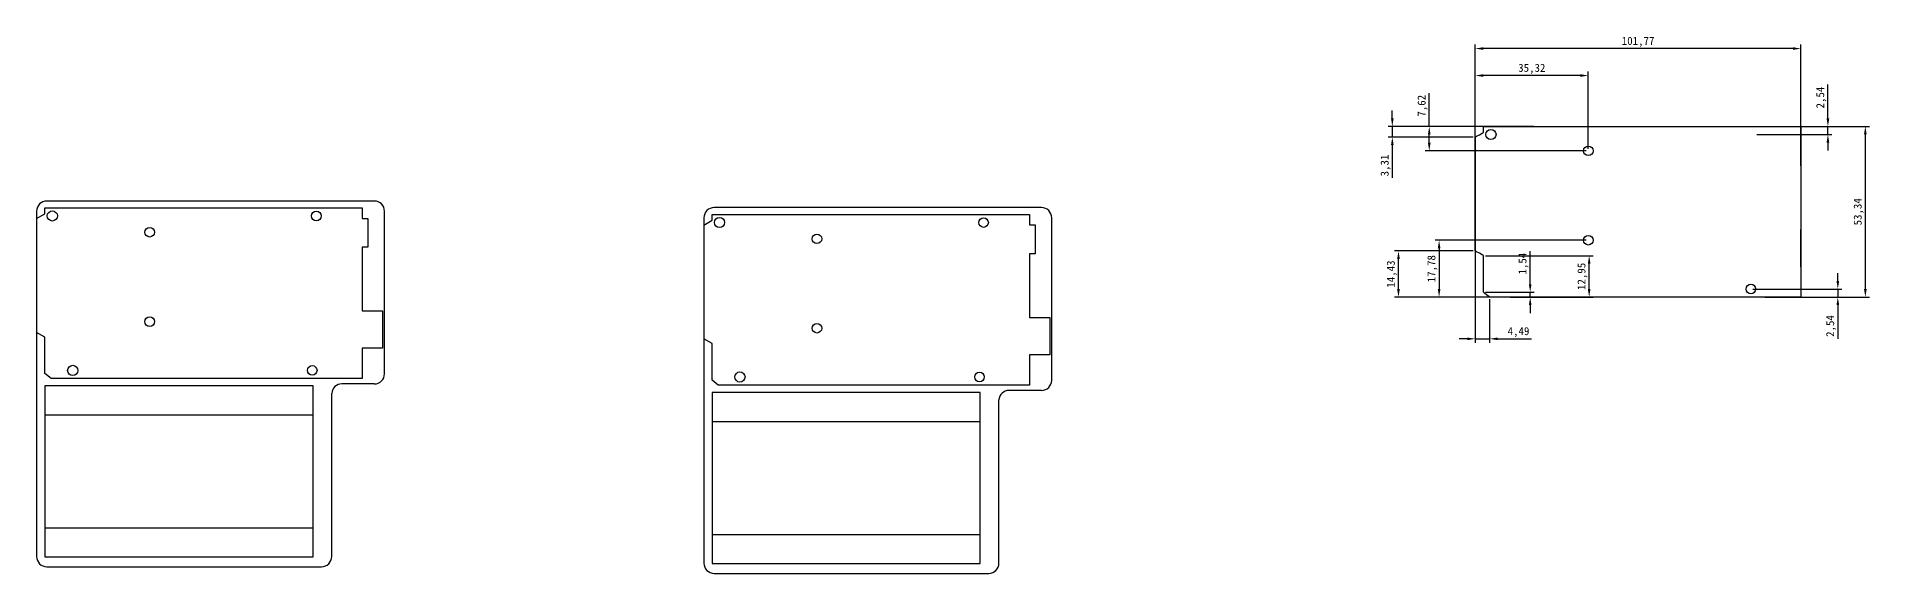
# Model space of a CAD drawing. Header units: millimetres. Extents: x 1149 to 2396, y 365 to 532.
# Drawn here: x 1149 to 1721, y 365 to 532 of the extents above; entities that cross this region are included whole.
import ezdxf

# ---------------------------------------------------------------- set-up
doc = ezdxf.new("R2010")
doc.units = ezdxf.units.MM
doc.layers.add('Layer 1', color=7, linetype='Continuous')
doc.styles.get("Standard").update_dxf_attribs({"font": ''})
doc.styles.get('Standard').set_extended_font_data('SimSun')
doc.dimstyles.new('ISO-25', dxfattribs={"dimtxt": 2.5, "dimasz": 2.5, "dimexe": 1.25, "dimexo": 0.625, "dimtad": 1, "dimtxsty": 'Standard', "dimcen": 2.5, "dimadec": 0, "dimazin": 0, "dimtfac": 1, "dimtmove": 0, "dimatfit": 3, "dimfxl": 1, "dimarcsym": 0})

# ---------------------------------------------------------------- blocks, each defined once
blk = doc.blocks.new('*D2')
at = {"color": 0, "lineweight": -2, "transparency": 16777216}
for p, q in [((1700.48, 504.37), (1721.23, 504.37)), ((1719.98, 453.53), (1719.98, 501.87)), ((1700.48, 451.03), (1721.23, 451.03))]:
    blk.add_line(p, q, dxfattribs=at)
at = {"color": 0, "transparency": 16777216}
for points in [[(1719.56, 501.87), (1720.4, 501.87), (1719.98, 504.37)], [(1719.56, 453.53), (1720.4, 453.53), (1719.98, 451.03)]]:
    blk.add_solid(points, dxfattribs=at)
at = {"layer": 'Defpoints', "color": 0, "transparency": 16777216}
for p in [(1699.86, 504.37), (1719.98, 504.37), (1699.86, 451.03)]:
    blk.add_point(p, dxfattribs=at)
at = {"color": 0, "transparency": 16777216, "insert": (1717.9, 477.7), "char_height": 2.5, "attachment_point": 5, "rotation": 90}
blk.add_mtext('53,34', dxfattribs=at)
blk = doc.blocks.new('*D3')
at = {"color": 0, "lineweight": -2, "transparency": 16777216}
for p, q in [((1598.09, 487.17), (1598.09, 529.95)), ((1697.36, 528.7), (1600.59, 528.7)), ((1699.86, 497.2), (1699.86, 529.95))]:
    blk.add_line(p, q, dxfattribs=at)
at = {"color": 0, "transparency": 16777216}
for points in [[(1600.59, 529.12), (1600.59, 528.29), (1598.09, 528.7)], [(1697.36, 529.12), (1697.36, 528.29), (1699.86, 528.7)]]:
    blk.add_solid(points, dxfattribs=at)
at = {"layer": 'Defpoints', "color": 0, "transparency": 16777216}
for p in [(1598.09, 528.7), (1699.86, 496.57), (1598.09, 486.55)]:
    blk.add_point(p, dxfattribs=at)
at = {"color": 0, "transparency": 16777216, "insert": (1648.97, 530.79), "char_height": 2.5, "attachment_point": 5}
blk.add_mtext('101,77', dxfattribs=at)
blk = doc.blocks.new('*D4')
at = {"color": 0, "lineweight": -2, "transparency": 16777216}
for p, q in [((1598.09, 494.96), (1598.09, 521.52)), ((1633.41, 497.38), (1633.41, 521.52)), ((1630.91, 520.27), (1600.59, 520.27))]:
    blk.add_line(p, q, dxfattribs=at)
at = {"color": 0, "transparency": 16777216}
for points in [[(1600.59, 520.69), (1600.59, 519.86), (1598.09, 520.27)], [(1630.91, 520.69), (1630.91, 519.86), (1633.41, 520.27)]]:
    blk.add_solid(points, dxfattribs=at)
at = {"layer": 'Defpoints', "color": 0, "transparency": 16777216}
for p in [(1598.09, 520.27), (1598.09, 494.33), (1633.41, 496.75)]:
    blk.add_point(p, dxfattribs=at)
at = {"color": 0, "transparency": 16777216, "insert": (1615.75, 522.36), "char_height": 2.5, "attachment_point": 5}
blk.add_mtext('35,32', dxfattribs=at)
blk = doc.blocks.new('*D5')
at = {"color": 0, "lineweight": -2, "transparency": 16777216}
for p, q in [((1583.7, 504.37), (1583.7, 514.79)), ((1616.4, 504.37), (1582.45, 504.37)), ((1583.7, 499.25), (1583.7, 501.87)), ((1632.79, 496.75), (1582.45, 496.75))]:
    blk.add_line(p, q, dxfattribs=at)
at = {"color": 0, "transparency": 16777216}
for points in [[(1583.28, 501.87), (1584.12, 501.87), (1583.7, 504.37)], [(1583.28, 499.25), (1584.12, 499.25), (1583.7, 496.75)]]:
    blk.add_solid(points, dxfattribs=at)
at = {"layer": 'Defpoints', "color": 0, "transparency": 16777216}
for p in [(1583.7, 504.37), (1617.02, 504.37), (1633.41, 496.75)]:
    blk.add_point(p, dxfattribs=at)
at = {"color": 0, "transparency": 16777216, "insert": (1581.62, 510.83), "char_height": 2.5, "attachment_point": 5, "rotation": 90}
blk.add_mtext('7,62', dxfattribs=at)
blk = doc.blocks.new('*D6')
at = {"color": 0, "lineweight": -2, "transparency": 16777216}
for p, q in [((1632.79, 468.81), (1585.53, 468.81)), ((1586.78, 466.31), (1586.78, 453.53)), ((1632.79, 451.03), (1585.53, 451.03))]:
    blk.add_line(p, q, dxfattribs=at)
at = {"color": 0, "transparency": 16777216}
for points in [[(1586.37, 466.31), (1587.2, 466.31), (1586.78, 468.81)], [(1586.37, 453.53), (1587.2, 453.53), (1586.78, 451.03)]]:
    blk.add_solid(points, dxfattribs=at)
at = {"layer": 'Defpoints', "color": 0, "transparency": 16777216}
for p in [(1633.41, 468.81), (1586.78, 451.03), (1633.41, 451.03)]:
    blk.add_point(p, dxfattribs=at)
at = {"color": 0, "transparency": 16777216, "insert": (1584.7, 459.92), "char_height": 2.5, "attachment_point": 5, "rotation": 90}
blk.add_mtext('17,78', dxfattribs=at)
blk = doc.blocks.new('*D7')
at = {"color": 0, "lineweight": -2, "transparency": 16777216}
for p, q in [((1708.28, 506.87), (1708.28, 517.43)), ((1685.83, 504.37), (1709.53, 504.37)), ((1708.28, 501.83), (1708.28, 504.37)), ((1686.1, 501.83), (1709.53, 501.83)), ((1708.28, 499.33), (1708.28, 496.83))]:
    blk.add_line(p, q, dxfattribs=at)
at = {"color": 0, "transparency": 16777216}
for points in [[(1707.86, 506.87), (1708.7, 506.87), (1708.28, 504.37)], [(1707.86, 499.33), (1708.7, 499.33), (1708.28, 501.83)]]:
    blk.add_solid(points, dxfattribs=at)
at = {"layer": 'Defpoints', "color": 0, "transparency": 16777216}
for p in [(1685.21, 504.37), (1708.28, 504.37), (1685.48, 501.83)]:
    blk.add_point(p, dxfattribs=at)
at = {"color": 0, "transparency": 16777216, "insert": (1706.2, 513.4), "char_height": 2.5, "attachment_point": 5, "rotation": 90}
blk.add_mtext('2,54', dxfattribs=at)
blk = doc.blocks.new('*D8')
at = {"color": 0, "lineweight": -2, "transparency": 16777216}
for p, q in [((1711.38, 456.07), (1711.38, 458.57)), ((1684.83, 453.57), (1712.63, 453.57)), ((1711.38, 453.57), (1711.38, 451.03)), ((1688.55, 451.03), (1712.63, 451.03)), ((1711.38, 448.53), (1711.38, 437.97))]:
    blk.add_line(p, q, dxfattribs=at)
at = {"color": 0, "transparency": 16777216}
for points in [[(1710.97, 456.07), (1711.8, 456.07), (1711.38, 453.57)], [(1710.97, 448.53), (1711.8, 448.53), (1711.38, 451.03)]]:
    blk.add_solid(points, dxfattribs=at)
at = {"layer": 'Defpoints', "color": 0, "transparency": 16777216}
for p in [(1684.21, 453.57), (1687.93, 451.03), (1711.38, 451.03)]:
    blk.add_point(p, dxfattribs=at)
at = {"color": 0, "transparency": 16777216, "insert": (1709.3, 442), "char_height": 2.5, "attachment_point": 5, "rotation": 90}
blk.add_mtext('2,54', dxfattribs=at)
blk = doc.blocks.new('*D9')
at = {"color": 0, "lineweight": -2, "transparency": 16777216}
for p, q in [((1597.46, 465.46), (1572.84, 465.46)), ((1574.09, 453.53), (1574.09, 462.96)), ((1612.37, 451.03), (1572.84, 451.03))]:
    blk.add_line(p, q, dxfattribs=at)
at = {"color": 0, "transparency": 16777216}
for points in [[(1573.67, 462.96), (1574.51, 462.96), (1574.09, 465.46)], [(1573.67, 453.53), (1574.51, 453.53), (1574.09, 451.03)]]:
    blk.add_solid(points, dxfattribs=at)
at = {"layer": 'Defpoints', "color": 0, "transparency": 16777216}
for p in [(1574.09, 465.46), (1598.09, 465.46), (1612.99, 451.03)]:
    blk.add_point(p, dxfattribs=at)
at = {"color": 0, "transparency": 16777216, "insert": (1572.01, 458.25), "char_height": 2.5, "attachment_point": 5, "rotation": 90}
blk.add_mtext('14,43', dxfattribs=at)
blk = doc.blocks.new('*D10')
at = {"color": 0, "lineweight": -2, "transparency": 16777216}
for p, q in [((1615.25, 455.07), (1615.25, 465.4)), ((1601.25, 452.57), (1616.5, 452.57)), ((1615.25, 451.03), (1615.25, 452.57)), ((1610.2, 451.03), (1616.5, 451.03)), ((1615.25, 448.53), (1615.25, 446.03))]:
    blk.add_line(p, q, dxfattribs=at)
at = {"color": 0, "transparency": 16777216}
for points in [[(1614.83, 455.07), (1615.66, 455.07), (1615.25, 452.57)], [(1614.83, 448.53), (1615.66, 448.53), (1615.25, 451.03)]]:
    blk.add_solid(points, dxfattribs=at)
at = {"layer": 'Defpoints', "color": 0, "transparency": 16777216}
for p in [(1600.63, 452.57), (1615.25, 452.57), (1609.58, 451.03)]:
    blk.add_point(p, dxfattribs=at)
at = {"color": 0, "transparency": 16777216, "insert": (1613.16, 461.49), "char_height": 2.5, "attachment_point": 5, "rotation": 90}
blk.add_mtext('1,54', dxfattribs=at)
blk = doc.blocks.new('*D11')
at = {"color": 0, "lineweight": -2, "transparency": 16777216}
for p, q in [((1601.25, 463.98), (1634.93, 463.98)), ((1633.68, 453.53), (1633.68, 461.48)), ((1609, 451.03), (1634.93, 451.03))]:
    blk.add_line(p, q, dxfattribs=at)
at = {"color": 0, "transparency": 16777216}
for points in [[(1633.26, 461.48), (1634.09, 461.48), (1633.68, 463.98)], [(1633.26, 453.53), (1634.09, 453.53), (1633.68, 451.03)]]:
    blk.add_solid(points, dxfattribs=at)
at = {"layer": 'Defpoints', "color": 0, "transparency": 16777216}
for p in [(1600.63, 463.98), (1633.68, 463.98), (1608.38, 451.03)]:
    blk.add_point(p, dxfattribs=at)
at = {"color": 0, "transparency": 16777216, "insert": (1631.59, 457.51), "char_height": 2.5, "attachment_point": 5, "rotation": 90}
blk.add_mtext('12,95', dxfattribs=at)
blk = doc.blocks.new('*D12')
at = {"color": 0, "lineweight": -2, "transparency": 16777216}
for p, q in [((1597.46, 504.37), (1570.91, 504.37)), ((1572.16, 506.87), (1572.16, 509.37)), ((1572.16, 504.37), (1572.16, 501.05)), ((1597.46, 501.05), (1570.91, 501.05)), ((1572.16, 498.55), (1572.16, 488.26))]:
    blk.add_line(p, q, dxfattribs=at)
at = {"color": 0, "transparency": 16777216}
for points in [[(1571.75, 506.87), (1572.58, 506.87), (1572.16, 504.37)], [(1571.75, 498.55), (1572.58, 498.55), (1572.16, 501.05)]]:
    blk.add_solid(points, dxfattribs=at)
at = {"layer": 'Defpoints', "color": 0, "transparency": 16777216}
for p in [(1598.09, 504.37), (1572.16, 501.05), (1598.09, 501.05)]:
    blk.add_point(p, dxfattribs=at)
at = {"color": 0, "transparency": 16777216, "insert": (1570.08, 492.16), "char_height": 2.5, "attachment_point": 5, "rotation": 90}
blk.add_mtext('3,31', dxfattribs=at)
blk = doc.blocks.new('*D13')
at = {"color": 0, "lineweight": -2, "transparency": 16777216}
for p, q in [((1598.09, 488.38), (1598.09, 436.75)), ((1602.58, 450.4), (1602.58, 436.75)), ((1595.59, 438), (1593.09, 438)), ((1598.09, 438), (1602.58, 438)), ((1605.08, 438), (1615.62, 438))]:
    blk.add_line(p, q, dxfattribs=at)
at = {"color": 0, "transparency": 16777216}
for points in [[(1595.59, 438.41), (1595.59, 437.58), (1598.09, 438)], [(1605.08, 438.41), (1605.08, 437.58), (1602.58, 438)]]:
    blk.add_solid(points, dxfattribs=at)
at = {"layer": 'Defpoints', "color": 0, "transparency": 16777216}
for p in [(1598.09, 489.01), (1602.58, 451.03), (1602.58, 438)]:
    blk.add_point(p, dxfattribs=at)
at = {"color": 0, "transparency": 16777216, "insert": (1611.6, 440.08), "char_height": 2.5, "attachment_point": 5}
blk.add_mtext('4,49', dxfattribs=at)

msp = doc.modelspace()

# ---------------------------------------------------------------- linework, layer by layer
for points in [[(1600.629, 504.369), (1600.647, 504.369), (1600.701, 504.369), (1600.79, 504.369), (1600.914, 504.369), (1601.072, 504.369), (1601.263, 504.369), (1601.487, 504.369), (1601.744, 504.369), (1602.032, 504.369), (1602.351, 504.369), (1602.702, 504.369), (1603.082, 504.369), (1603.492, 504.369), (1603.931, 504.369), (1604.398, 504.369), (1604.893, 504.369), (1605.415, 504.369), (1605.964, 504.369), (1606.539, 504.369), (1607.14, 504.369), (1607.765, 504.369), (1608.415, 504.369), (1609.089, 504.369), (1609.786, 504.369), (1610.506, 504.369), (1611.248, 504.369), (1612.012, 504.369), (1612.796, 504.369), (1613.601, 504.369), (1614.426, 504.369), (1616.133, 504.369), (1617.913, 504.369), (1619.761, 504.369), (1621.673, 504.369), (1623.643, 504.369), (1625.668, 504.369), (1627.743, 504.369), (1629.864, 504.369), (1632.025, 504.369), (1634.223, 504.369), (1636.452, 504.369), (1638.709, 504.369), (1640.988, 504.369), (1645.597, 504.369), (1650.242, 504.369), (1654.888, 504.369), (1659.497, 504.369), (1661.776, 504.369), (1664.033, 504.369), (1666.262, 504.369), (1668.46, 504.369), (1670.621, 504.369), (1672.742, 504.369), (1674.817, 504.369), (1676.842, 504.369), (1678.812, 504.369), (1680.724, 504.369), (1682.572, 504.369), (1684.352, 504.369), (1686.059, 504.369), (1686.884, 504.369), (1687.689, 504.369), (1688.473, 504.369), (1689.237, 504.369), (1689.979, 504.369), (1690.699, 504.369), (1691.396, 504.369), (1692.07, 504.369), (1692.72, 504.369), (1693.345, 504.369), (1693.946, 504.369), (1694.521, 504.369), (1695.07, 504.369), (1695.592, 504.369), (1696.087, 504.369), (1696.554, 504.369), (1696.993, 504.369), (1697.403, 504.369), (1697.783, 504.369), (1698.133, 504.369), (1698.453, 504.369), (1698.741, 504.369), (1698.998, 504.369), (1699.222, 504.369), (1699.413, 504.369), (1699.571, 504.369), (1699.695, 504.369), (1699.784, 504.369), (1699.838, 504.369), (1699.856, 504.369), (1699.856, 504.228), (1699.856, 503.854), (1699.856, 502.718), (1699.856, 501.583), (1699.856, 501.209), (1699.856, 501.067)], [(1600.629, 502.536), (1600.629, 502.822), (1600.629, 503.452), (1600.629, 504.083), (1600.629, 504.369)], [(1598.09, 501.055), (1598.199, 501.118), (1598.487, 501.286), (1599.36, 501.795), (1600.233, 502.304), (1600.52, 502.472), (1600.629, 502.536)], [(1699.856, 492.051), (1699.856, 501.067), (1699.856, 492.075), (1699.856, 492.061), (1699.856, 492.018), (1699.856, 491.948), (1699.856, 491.852), (1699.856, 491.729), (1699.856, 491.583), (1699.856, 491.412), (1699.856, 491.219), (1699.856, 491.004), (1699.856, 490.767), (1699.856, 490.511), (1699.856, 490.235), (1699.856, 489.942), (1699.856, 489.631), (1699.856, 488.96), (1699.856, 488.231), (1699.856, 487.451), (1699.856, 486.627), (1699.856, 485.767), (1699.856, 484.877), (1699.856, 483.966), (1699.856, 482.106), (1699.856, 480.247), (1699.856, 479.335), (1699.856, 478.446), (1699.856, 477.585), (1699.856, 476.761), (1699.856, 475.981), (1699.856, 475.252), (1699.856, 474.582), (1699.856, 474.271), (1699.856, 473.977), (1699.856, 473.701), (1699.856, 473.445), (1699.856, 473.209), (1699.856, 472.994), (1699.856, 472.8), (1699.856, 472.63), (1699.856, 472.483), (1699.856, 472.361), (1699.856, 472.264), (1699.856, 472.194), (1699.856, 472.151), (1699.856, 472.137)], [(1699.856, 460.453), (1699.856, 472.137), (1699.856, 460.478), (1699.856, 460.451), (1699.856, 460.372), (1699.856, 460.245), (1699.856, 460.072), (1699.856, 459.858), (1699.856, 459.606), (1699.856, 459.002), (1699.856, 458.287), (1699.856, 457.489), (1699.856, 455.754), (1699.856, 454.019), (1699.856, 453.221), (1699.856, 452.506), (1699.856, 451.901), (1699.856, 451.649), (1699.856, 451.436), (1699.856, 451.263), (1699.856, 451.136), (1699.856, 451.057), (1699.856, 451.029)], [(1600.629, 452.553), (1600.629, 452.586), (1600.629, 452.682), (1600.629, 452.836), (1600.629, 453.045), (1600.629, 453.303), (1600.629, 453.608), (1600.629, 453.955), (1600.629, 454.339), (1600.629, 454.757), (1600.629, 455.205), (1600.629, 456.17), (1600.629, 457.203), (1600.629, 458.268), (1600.629, 459.334), (1600.629, 460.367), (1600.629, 461.332), (1600.629, 461.78), (1600.629, 462.198), (1600.629, 462.582), (1600.629, 462.929), (1600.629, 463.234), (1600.629, 463.492), (1600.629, 463.701), (1600.629, 463.855), (1600.629, 463.951), (1600.629, 463.983), (1600.52, 464.047), (1600.232, 464.215), (1599.359, 464.724), (1598.486, 465.233), (1598.199, 465.4), (1598.09, 465.464)], [(1602.581, 451.029), (1602.498, 451.095), (1602.276, 451.268), (1601.605, 451.791), (1600.934, 452.315), (1600.713, 452.488), (1600.629, 452.553)], [(1699.856, 451.029), (1699.838, 451.029), (1699.785, 451.029), (1699.698, 451.029), (1699.577, 451.029), (1699.422, 451.029), (1699.235, 451.029), (1699.015, 451.029), (1698.763, 451.029), (1698.481, 451.029), (1698.167, 451.029), (1697.824, 451.029), (1697.451, 451.029), (1697.049, 451.029), (1696.619, 451.029), (1696.161, 451.029), (1695.676, 451.029), (1695.164, 451.029), (1694.626, 451.029), (1694.062, 451.029), (1693.473, 451.029), (1692.86, 451.029), (1692.223, 451.029), (1691.562, 451.029), (1690.879, 451.029), (1690.173, 451.029), (1689.446, 451.029), (1688.697, 451.029), (1687.928, 451.029), (1687.139, 451.029), (1686.33, 451.029), (1684.657, 451.029), (1682.912, 451.029), (1681.1, 451.029), (1679.226, 451.029), (1677.295, 451.029), (1675.309, 451.029), (1673.275, 451.029), (1671.196, 451.029), (1669.078, 451.029), (1666.923, 451.029), (1664.738, 451.029), (1662.525, 451.029), (1660.291, 451.029), (1655.772, 451.029), (1651.219, 451.029), (1646.665, 451.029), (1642.147, 451.029), (1639.912, 451.029), (1637.7, 451.029), (1635.514, 451.029), (1633.36, 451.029), (1631.241, 451.029), (1629.162, 451.029), (1627.128, 451.029), (1625.143, 451.029), (1623.211, 451.029), (1621.337, 451.029), (1619.525, 451.029), (1617.781, 451.029), (1616.107, 451.029), (1615.298, 451.029), (1614.509, 451.029), (1613.74, 451.029), (1612.992, 451.029), (1612.264, 451.029), (1611.558, 451.029), (1610.875, 451.029), (1610.214, 451.029), (1609.577, 451.029), (1608.964, 451.029), (1608.375, 451.029), (1607.811, 451.029), (1607.273, 451.029), (1606.761, 451.029), (1606.276, 451.029), (1605.818, 451.029), (1605.388, 451.029), (1604.986, 451.029), (1604.613, 451.029), (1604.27, 451.029), (1603.957, 451.029), (1603.674, 451.029), (1603.422, 451.029), (1603.203, 451.029), (1603.015, 451.029), (1602.861, 451.029), (1602.739, 451.029), (1602.652, 451.029), (1602.599, 451.029), (1602.582, 451.029)]]:
    msp.add_lwpolyline(points)
msp.add_lwpolyline([(1598.09, 501.055), (1598.09, 465.464)], close=True)
for centre in [(1633.41, 496.75), (1633.41, 468.809), (1684.209, 453.569)]:
    msp.add_circle(centre, 1.5)
at = {"color": 1}
for centre in [(1235.909, 476.39), (1444.419, 474.335), (1183.839, 471.311), (1392.349, 469.256), (1183.839, 443.37), (1392.349, 441.315), (1234.639, 428.13), (1443.148, 426.075)]:
    msp.add_circle(centre, 1.5, dxfattribs=at)
for centre, start, end in [((1151.694, 477.893), 90, 180), ((1254.039, 477.893), 360, 90), ((1360.204, 475.838), 90, 180), ((1462.549, 475.838), 360, 90), ((1243.892, 420.743), 90, 176.39326), ((1254.039, 427.093), 270, 0), ((1462.549, 425.038), 270, 0), ((1452.402, 418.688), 90, 176.39326), ((1151.694, 369.943), 180, 270), ((1237.548, 369.943), 270, 0), ((1360.204, 367.888), 180, 270), ((1446.058, 367.888), 270, 0)]:
    msp.add_arc(centre, 3.175, start, end, dxfattribs=at)
msp.add_open_spline([(1604.579, 501.829), (1604.579, 502.706), (1603.868, 503.417), (1602.992, 503.417), (1602.992, 503.417), (1602.115, 503.417), (1601.404, 502.706), (1601.404, 501.829), (1601.404, 501.829), (1601.404, 500.953), (1602.115, 500.242), (1602.992, 500.242), (1602.992, 500.242), (1603.868, 500.242), (1604.579, 500.953), (1604.579, 501.829)], degree=3, knots=[0, 0, 0, 0, 0.2, 0.2, 0.2, 0.2, 0.4, 0.4, 0.4, 0.4, 0.6, 0.6, 0.6, 0.6, 1, 1, 1, 1])
at = {"layer": 'Layer 1', "color": 1, "lineweight": 25}
for points in [[(1148.519, 477.893), (1148.519, 477.893), (1148.519, 369.943), (1148.519, 369.943)], [(1254.039, 481.068), (1236.444, 481.068), (1151.694, 481.068), (1151.694, 481.068)], [(1257.214, 427.093), (1257.214, 437.097), (1257.214, 467.89), (1257.214, 477.893)], [(1357.029, 475.838), (1357.029, 475.838), (1357.029, 367.888), (1357.029, 367.888)], [(1462.549, 479.013), (1444.954, 479.013), (1360.204, 479.013), (1360.204, 479.013)], [(1465.724, 425.038), (1465.724, 435.042), (1465.724, 465.834), (1465.724, 475.838)], [(1254.039, 423.918), (1251.118, 423.918), (1246.811, 423.918), (1243.892, 423.918)], [(1240.723, 369.943), (1240.723, 369.943), (1240.723, 409.633), (1240.723, 420.943)], [(1449.233, 367.888), (1449.233, 367.888), (1449.233, 407.577), (1449.233, 418.888)], [(1462.549, 421.863), (1459.628, 421.863), (1455.32, 421.863), (1452.402, 421.863)], [(1151.694, 366.768), (1151.694, 366.768), (1237.548, 366.768), (1237.548, 366.768)], [(1360.204, 364.713), (1360.204, 364.713), (1446.058, 364.713), (1446.058, 364.713)]]:
    msp.add_open_spline(points, degree=3, dxfattribs=at)
at = {"layer": 'Layer 1', "color": 5, "lineweight": 25}
for points in [[(1148.519, 475.616), (1148.519, 475.616), (1151.058, 477.097), (1151.058, 477.097)], [(1151.058, 477.097), (1151.058, 477.097), (1151.058, 478.93), (1151.058, 478.93)], [(1151.058, 478.93), (1151.058, 478.93), (1250.285, 478.93), (1250.285, 478.93)], [(1250.285, 478.93), (1250.285, 478.93), (1250.285, 475.628), (1250.285, 475.628)], [(1250.285, 475.628), (1250.285, 475.628), (1252.062, 475.628), (1252.062, 475.628)], [(1252.062, 475.628), (1252.062, 475.628), (1252.062, 466.636), (1252.062, 466.636)], [(1359.568, 475.041), (1359.568, 475.041), (1359.568, 476.875), (1359.568, 476.875)], [(1359.568, 476.875), (1359.568, 476.875), (1458.795, 476.875), (1458.795, 476.875)], [(1458.795, 476.875), (1458.795, 476.875), (1458.795, 473.573), (1458.795, 473.573)], [(1357.029, 473.56), (1357.029, 473.56), (1359.568, 475.041), (1359.568, 475.041)], [(1458.795, 473.573), (1458.795, 473.573), (1460.572, 473.573), (1460.572, 473.573)], [(1460.572, 473.573), (1460.572, 473.573), (1460.572, 464.581), (1460.572, 464.581)], [(1252.062, 466.636), (1252.062, 466.636), (1250.285, 466.636), (1250.285, 466.636)], [(1250.285, 466.636), (1250.285, 466.636), (1250.285, 446.698), (1250.285, 446.698)], [(1460.572, 464.581), (1460.572, 464.581), (1458.795, 464.581), (1458.795, 464.581)], [(1458.795, 464.581), (1458.795, 464.581), (1458.795, 444.642), (1458.795, 444.642)], [(1250.285, 446.698), (1250.285, 446.698), (1256.635, 446.698), (1256.635, 446.698)], [(1256.635, 446.698), (1256.635, 446.698), (1256.635, 435.039), (1256.635, 435.039)], [(1458.795, 444.642), (1458.795, 444.642), (1465.145, 444.642), (1465.145, 444.642)], [(1465.145, 444.642), (1465.145, 444.642), (1465.145, 432.984), (1465.145, 432.984)], [(1151.058, 438.544), (1151.058, 438.544), (1148.519, 440.025), (1148.519, 440.025)], [(1151.058, 427.114), (1151.058, 427.114), (1151.058, 438.544), (1151.058, 438.544)], [(1359.568, 436.489), (1359.568, 436.489), (1357.029, 437.97), (1357.029, 437.97)], [(1359.568, 425.059), (1359.568, 425.059), (1359.568, 436.489), (1359.568, 436.489)], [(1256.635, 435.039), (1256.635, 435.039), (1250.285, 435.039), (1250.285, 435.039)], [(1250.285, 435.039), (1250.285, 435.039), (1250.285, 425.59), (1250.285, 425.59)], [(1465.145, 432.984), (1465.145, 432.984), (1458.795, 432.984), (1458.795, 432.984)], [(1458.795, 432.984), (1458.795, 432.984), (1458.795, 423.535), (1458.795, 423.535)], [(1153.01, 425.59), (1153.01, 425.59), (1151.058, 427.114), (1151.058, 427.114)], [(1250.285, 425.59), (1250.285, 425.59), (1153.011, 425.59), (1153.011, 425.59)], [(1361.52, 423.535), (1361.52, 423.535), (1359.568, 425.059), (1359.568, 425.059)], [(1234.878, 423.321), (1234.878, 423.321), (1151.058, 423.321), (1151.058, 423.321)], [(1151.058, 423.321), (1151.058, 423.321), (1151.058, 369.866), (1151.058, 369.866)], [(1234.878, 369.866), (1234.878, 369.866), (1234.878, 423.321), (1234.878, 423.321)], [(1443.388, 421.265), (1443.388, 421.265), (1359.568, 421.265), (1359.568, 421.265)], [(1359.568, 421.265), (1359.568, 421.265), (1359.568, 367.811), (1359.568, 367.811)], [(1458.795, 423.535), (1458.795, 423.535), (1361.52, 423.535), (1361.52, 423.535)], [(1443.388, 367.811), (1443.388, 367.811), (1443.388, 421.265), (1443.388, 421.265)], [(1151.058, 414.271), (1151.058, 414.271), (1234.878, 414.271), (1234.878, 414.271)], [(1359.568, 412.215), (1359.568, 412.215), (1443.388, 412.215), (1443.388, 412.215)], [(1151.058, 378.915), (1151.058, 378.915), (1234.878, 378.915), (1234.878, 378.915)], [(1359.568, 376.859), (1359.568, 376.859), (1443.388, 376.859), (1443.388, 376.859)], [(1151.058, 369.866), (1151.058, 369.866), (1234.878, 369.866), (1234.878, 369.866)], [(1359.568, 367.811), (1359.568, 367.811), (1443.388, 367.811), (1443.388, 367.811)]]:
    msp.add_open_spline(points, degree=3, dxfattribs=at)
at = {"layer": 'Layer 1', "color": 1, "lineweight": 25}
for points in [[(1155.008, 476.39), (1155.008, 477.267), (1154.297, 477.978), (1153.421, 477.978), (1153.421, 477.978), (1152.544, 477.978), (1151.833, 477.267), (1151.833, 476.39), (1151.833, 476.39), (1151.833, 475.514), (1152.544, 474.803), (1153.421, 474.803), (1153.421, 474.803), (1154.297, 474.803), (1155.008, 475.514), (1155.008, 476.39)], [(1363.518, 474.335), (1363.518, 475.212), (1362.807, 475.922), (1361.931, 475.922), (1361.931, 475.922), (1361.054, 475.922), (1360.343, 475.212), (1360.343, 474.335), (1360.343, 474.335), (1360.343, 473.458), (1361.054, 472.747), (1361.931, 472.747), (1361.931, 472.747), (1362.807, 472.747), (1363.518, 473.458), (1363.518, 474.335)], [(1161.383, 428.13), (1161.383, 429.007), (1160.673, 429.718), (1159.796, 429.718), (1159.796, 429.718), (1158.919, 429.718), (1158.208, 429.007), (1158.208, 428.13), (1158.208, 428.13), (1158.208, 427.254), (1158.919, 426.543), (1159.796, 426.543), (1159.796, 426.543), (1160.673, 426.543), (1161.383, 427.254), (1161.383, 428.13)], [(1369.893, 426.075), (1369.893, 426.952), (1369.182, 427.662), (1368.306, 427.662), (1368.306, 427.662), (1367.429, 427.662), (1366.718, 426.952), (1366.718, 426.075), (1366.718, 426.075), (1366.718, 425.198), (1367.429, 424.487), (1368.306, 424.487), (1368.306, 424.487), (1369.182, 424.487), (1369.893, 425.198), (1369.893, 426.075)]]:
    msp.add_open_spline(points, degree=3, knots=[0, 0, 0, 0, 0.2, 0.2, 0.2, 0.2, 0.4, 0.4, 0.4, 0.4, 0.6, 0.6, 0.6, 0.6, 1, 1, 1, 1], dxfattribs=at)

# ---------------------------------------------------------------- dimensions: what is measured, and where the dimension line sits
for base, p1, p2, picture, middle in [((1598.09, 528.704), (1699.856, 496.571), (1598.09, 486.549), '*D3', (1648.973, 530.787)), ((1598.09, 520.273), (1633.41, 496.75), (1598.09, 494.332), '*D4', (1615.75, 522.356)), ((1602.581, 437.997), (1598.09, 489.01), (1602.581, 451.029), '*D13', (1611.602, 440.08))]:
    dim = msp.add_linear_dim(base=base, p1=p1, p2=p2, dimstyle='ISO-25')
    dim.commit()
    dim.dimension.update_dxf_attribs({"geometry": picture, "text_midpoint": middle})
for base, p1, p2, picture, middle in [((1708.28, 504.369), (1685.48, 501.829), (1685.205, 504.369), '*D7', (1706.196, 513.397)), ((1583.699, 504.369), (1633.41, 496.75), (1617.023, 504.369), '*D5', (1581.616, 510.828)), ((1572.164, 501.055), (1598.09, 504.369), (1598.09, 501.055), '*D12', (1570.081, 492.159)), ((1719.982, 504.369), (1699.856, 451.029), (1699.856, 504.369), '*D2', (1717.898, 477.699)), ((1574.0915, 465.4641), (1612.9916, 451.0294), (1598.0896, 465.4641), '*D9', (1572.0082, 458.2467)), ((1586.782, 451.029), (1633.41, 468.809), (1633.41, 451.029), '*D6', (1584.699, 459.919)), ((1615.247, 452.57), (1609.577, 451.029), (1600.629, 452.57), '*D10', (1613.164, 461.487)), ((1633.675, 463.983), (1608.375, 451.029), (1600.629, 463.983), '*D11', (1631.592, 457.506)), ((1711.384, 451.029), (1684.209, 453.569), (1687.928, 451.029), '*D8', (1709.301, 442.002))]:
    dim = msp.add_linear_dim(base=base, p1=p1, p2=p2, angle=90, dimstyle='ISO-25')
    dim.commit()
    dim.dimension.update_dxf_attribs({"geometry": picture, "text_midpoint": middle})

doc.saveas('drawing.dxf')
